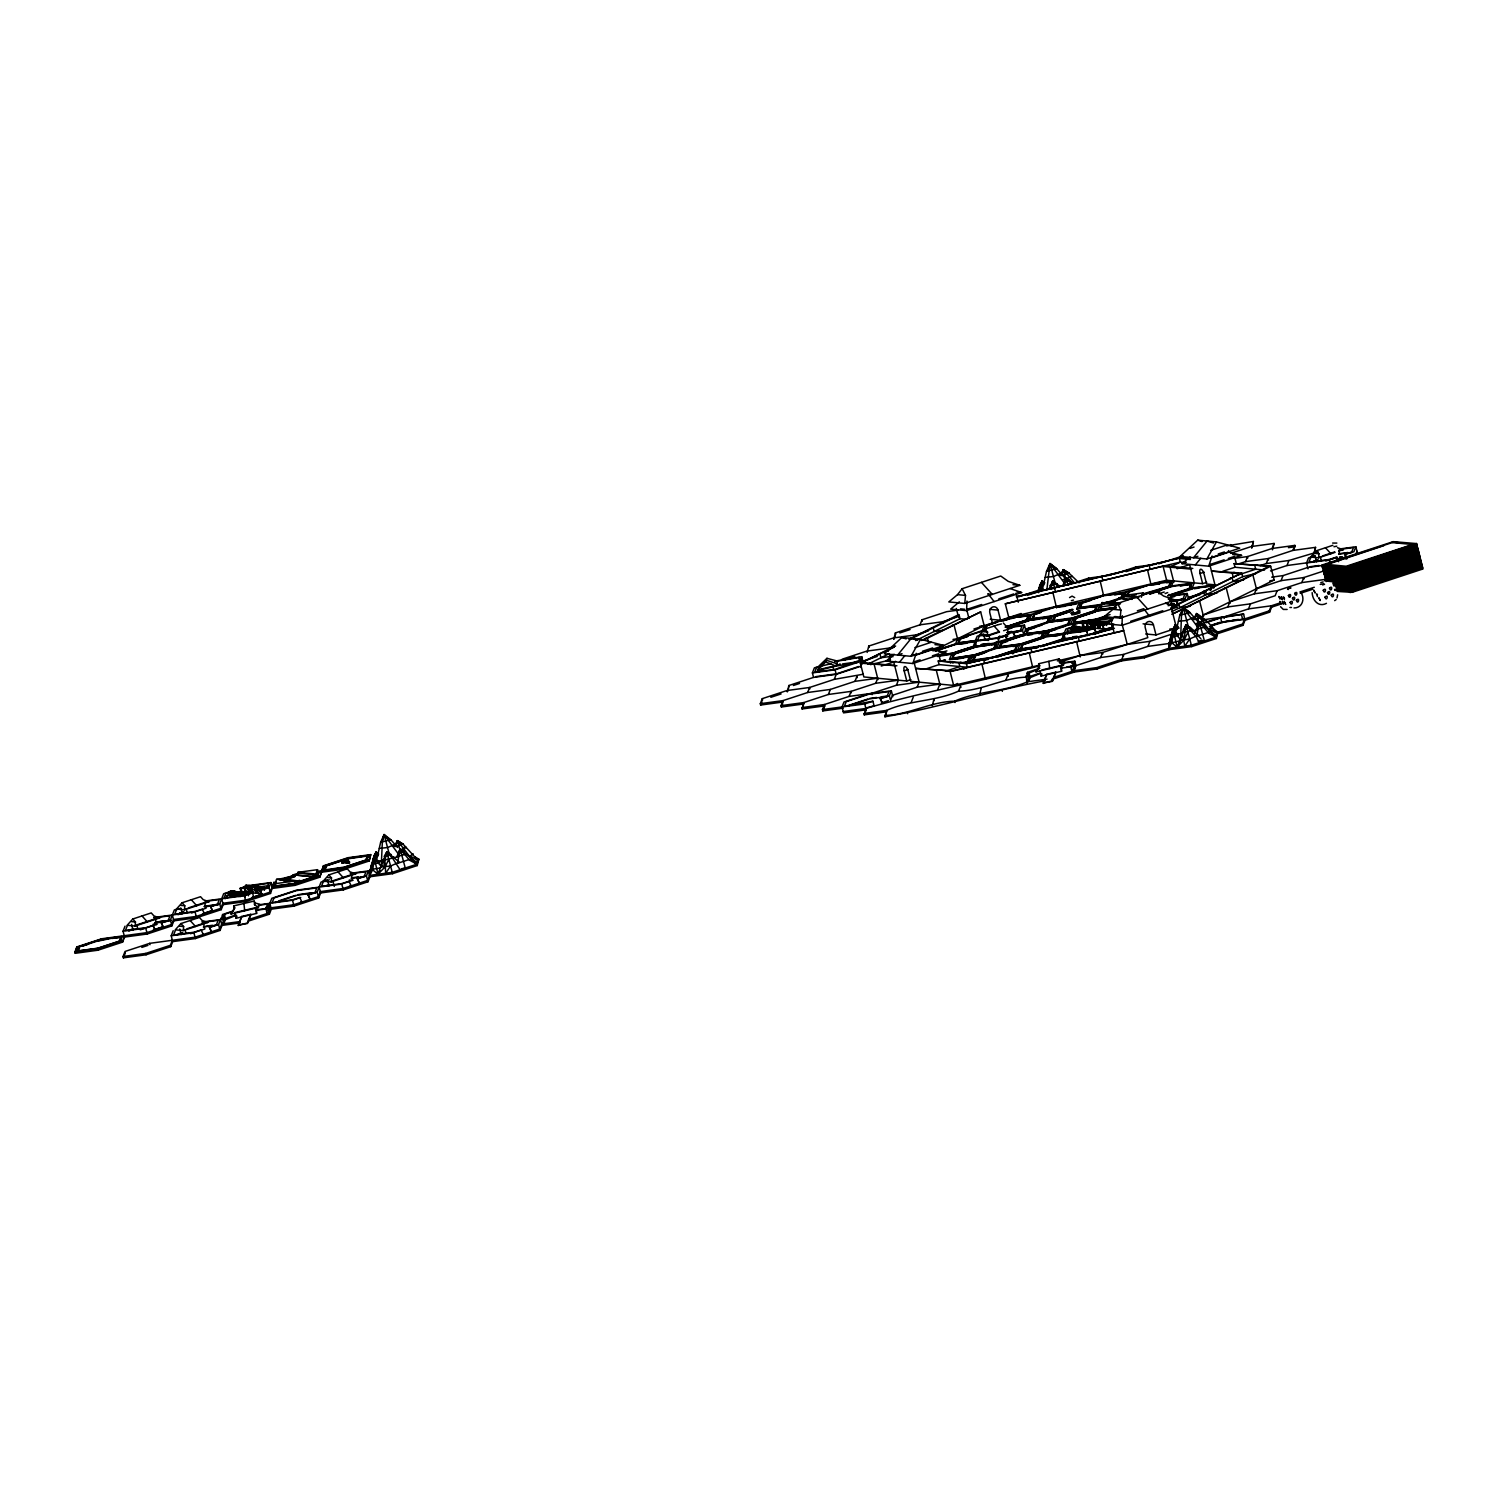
<?xml version="1.0" encoding="UTF-8"?>
<svg xmlns="http://www.w3.org/2000/svg" width="1498" height="1498" viewBox="0 0 1498 1498"><rect width="100%" height="100%" fill="white"/><g stroke="black" fill="none" stroke-linecap="round" stroke-linejoin="round"><path stroke-width="1.5" d="M1175.087 628.111L1175.256 624.947L1177.971 626.67M369.912 874.457L370.212 869.589L374.406 858.485L379.5 862.474L371.841 864.402L374.406 858.485L378.076 862.342M378.694 854.066L376.129 852.025L374.013 855.92L370.53 872.903L370.212 869.589L380.548 867.979M1169.058 647.379L1169.358 642.511L1173.552 631.407L1178.645 635.395L1170.987 637.324L1173.552 631.407L1177.203 635.264M1177.84 626.988L1175.256 624.947L1172.971 629.31L1169.657 645.825L1170.743 641.313L1169.358 642.511L1169.02 649.683L1191.715 646.593L1216.376 638.485L1217.986 632.1L1210.421 627.55M1180.555 640.844L1181.473 615.416L1183.233 607.495L1189.974 612.607L1199.542 623.486M1280.94 597.028L1282.176 599.518L1281.651 596.878M1337.639 594.781L1337.021 597.945M135.101 926.026L135.475 922L132.76 919.004L127.143 925.277L135.101 926.026L159.743 917.918L153.957 915.933L151.242 912.919L132.76 919.004M184.423 909.81L184.797 905.784L182.082 902.77L176.446 909.043L184.423 909.81L209.065 901.702L203.26 899.699L200.545 896.703L182.082 902.77M183.262 930.576L183.636 926.55L180.921 923.554L175.285 929.827L183.262 930.576L207.904 922.468L202.118 920.484L199.403 917.469L180.921 923.554M331.133 881.929L331.507 877.922L328.792 874.907L323.156 881.18L331.133 881.929L355.775 873.821L349.97 871.836L347.274 868.821L328.792 874.907M964.768 603.432L965.498 595.399L962.128 588.714L1000.739 576.018L1008.21 581.355L1019.801 585.325L964.768 603.432L948.814 601.934L957.522 594.65L962.128 588.714M959.375 601.84L950.65 609.124L966.603 610.641L966.94 601.035M987.201 636.107L987.557 632.081L984.86 629.085L979.224 635.358L987.201 636.107L999.522 632.062L994.092 626.052M1117.545 603.394L1112.939 609.33L1104.213 616.614L1120.167 618.131L1120.916 610.079L1117.545 603.394L1169.395 586.242L1171.174 581.692L1150.576 584.669M1104.344 623.711L1122.002 625.321L1122.339 615.715M1318.596 557.799L1318.97 553.773L1316.255 550.777L1310.619 557.05L1318.596 557.799L1335.018 552.388M415.058 856.893L418.86 859.178L416.893 864.215L392.233 872.323L369.538 875.412L372.684 869.832L374.406 858.485L380.923 866.05M1072.381 669.55L1074.646 669.026L1073.504 664.513L1070.658 666.479L1071.819 670.992L1096.686 667.621L1121.347 659.513L1144.023 656.442L1168.683 648.334L1171.829 642.754L1173.552 631.407L1181.173 640.414M369.538 875.412L370.212 869.589M383.02 865.301L380.679 867.005L386.802 851.969L390.585 866.013L385.679 873.222L384.892 860.152L386.802 851.969L399.367 862.174L390.585 866.013L380.679 867.005L377.964 874.27L372.684 869.832M1050.791 589.163L1052.701 580.981L1059.816 586.186L1058.449 587.179L1052.701 580.981L1048.975 588.976L1054.723 588.414L1052.701 580.981L1050.341 587.984M397.869 861.125L400.228 849.123L411.744 858.672L417.23 865.563L392.57 873.69L369.894 876.761L368.396 870.9L350.251 873.353M1179.132 627.999L1177.203 628.729L1175.256 624.947L1174.601 632.587L1172.073 632.662L1173.159 628.842M1038.545 592.702L1040.305 587.478L1043.526 589.557L1038.47 590.811L1040.305 587.478L1042.571 589.463M1200.89 638.747L1190.442 627.587L1185.948 624.891L1177.11 647.192L1171.829 642.754L1169.358 642.511M397.981 856.706L380.941 860.976L376.485 860.545L380.623 842.325L384.087 834.573L390.828 839.685L397.607 847.475M1047.795 570.401L1046.522 571.337L1056.727 568.697L1049.986 563.566L1046.84 589.969L1042.383 589.557L1046.522 571.337L1049.986 563.566L1056.727 568.697L1064.909 578.022M1180.087 633.897L1175.612 633.467L1179.75 615.247L1183.233 607.495L1189.974 612.607L1179.75 615.247L1181.042 614.311M371.598 868.391L372.29 865.264M387.87 838.3L384.087 834.573L382.327 842.494L381.26 865.601M373.208 859.009L374.013 855.92L375.961 855.189L376.129 852.025L378.058 855.807L373.826 856.388L376.129 852.025L375.455 859.665L373.208 859.009L370.924 866.481M1041.859 584.183L1039.912 584.913L1037.833 592.103L1042.028 581.037L1044.724 582.741M1039.425 590.905L1040.305 587.478L1043.001 590.006M1170.069 639.403L1172.354 631.931M1194.561 633.823L1199.374 622.044L1210.89 631.594L1216.376 638.485M394.236 846.426L397.476 840.659L403.074 844.123L397.476 840.659L395.678 846.557L403.074 844.123L418.26 860.695L415.433 862.548M1060.135 575.419L1063.374 569.652L1068.992 573.135L1063.374 569.652L1061.576 575.569L1068.992 573.135L1079.066 582.834M1195.891 623.692L1205.478 620.303L1203.287 620.097L1196.621 613.581L1193.382 619.348L1194.824 619.479L1196.621 613.581C1204.991 618.449 1211.826 625.752 1217.406 633.617L1214.578 635.47M1066.127 578.116L1064.404 585.699L1062.756 585.549L1066.127 578.116L1072.643 583.003L1067.98 585.025L1066.127 578.116L1063.711 582.31L1070.246 580.625L1066.127 578.116L1071.407 583.902M1195.984 629.478L1205.89 626.913L1199.374 622.044L1196.696 636.257L1210.89 631.594L1216.526 635.845M1182.222 632.905L1185.948 624.891L1193.063 630.115L1182.222 632.905L1184.824 646.144L1189.712 638.934L1198.512 635.096M1202.089 640.582L1199.224 642.661L1196.172 636.819L1185.948 624.891L1184.132 639.889L1177.11 647.192L1173.552 631.407M381.896 841.389L384.087 834.573L398.674 854.384M1048.338 568.697L1049.986 563.566L1064.572 583.377M1181.585 612.607L1183.233 607.495L1197.801 627.306M1282.194 601.484L1283.355 604.181L1282.644 601.372M74.9 951.942L76.866 946.905L101.527 938.797L146.898 932.636L171.558 924.528L173.525 919.491L196.201 916.42L220.861 908.312L222.828 903.275L245.522 900.204L270.183 892.096L274.115 882.022L270.52 893.445L245.859 901.553L223.183 904.623L221.217 909.661L196.556 917.768L173.862 920.839L171.895 925.876L147.235 934.003L124.559 937.074L122.593 942.111L97.932 950.219L75.237 953.29L74.9 951.942L97.969 948.627M75.237 953.29L76.866 946.905M77.971 950.088L79.169 947.054M78.345 951.305L79.918 946.493M124.559 937.074L123.061 931.213L125.027 926.176M120.776 939.976L121.956 936.943L101.452 939.733L83.214 945.725M127.218 925.876L125.439 930.427L145.943 927.655L152.965 925.333L155.118 929.94L152.965 925.333M122.593 942.111L124.203 935.726M123.061 956.492L125.027 951.455L149.669 943.347L195.058 937.186L219.7 929.078L221.667 924.041L224.606 921.832L223.464 917.319L221.18 917.862L218.558 924.584L220.056 930.427L195.395 938.553L172.701 941.624L170.735 946.661L146.092 954.769L123.398 957.84L123.061 956.492L145.737 953.421L170.398 945.313L172.364 940.276M123.398 957.84L125.364 952.803M171.895 925.876L170.398 920.015L174.33 909.96L178.449 908.593M172.701 941.624L171.221 935.763L173.188 930.726M175.36 930.427L173.581 934.977L194.085 932.205L201.125 929.884L203.279 934.49M221.217 909.661L219.719 903.8L223.651 893.726L231.872 891.029M225.224 898.725L227.546 895.317L240.654 896.553L240.092 894.306L238.219 894.119L238.781 896.384M235.954 915.39L222.977 920.69L222.49 914.51L232.77 911.121M224.045 923.274L223.464 917.319M225.262 920.146L224.681 914.211L232.77 911.552M220.056 930.427L222.022 925.408L220.524 919.547L202.38 922M231.048 914.023L234.718 907.882L233.688 905.897L254.154 901.066L255.203 903.032L259.678 904.212L258.368 907.563L231.048 914.023L234.718 907.882M256.495 907.488L256.607 913.424L236.122 918.255L236.984 916.083M238.294 925.184L241.702 916.458L250.803 914.304L247.507 923.48L238.294 925.184L247.395 923.03L250.803 914.304M238.407 925.633L241.702 916.458M258.368 907.563L254.548 904.717L255.203 903.032M270.52 893.445L269.022 887.584L270.988 882.547L248.312 885.618L240.092 888.333L241.234 892.827L243.594 893.145M295.087 883.296L275.463 885.955L274.883 883.708L276.587 879.345L294.526 881.049L295.087 883.296L316.434 876.274L315.853 874.027L317.557 869.664L297.933 872.323L298.383 874.139M269.677 911.177L268.517 906.683L266.251 907.208L266.831 913.162L269.022 912.862L270.988 907.825L293.664 904.755L318.325 896.647L320.291 891.61L342.986 888.52L367.647 880.412M276.287 881.723L274.508 886.273L295.012 883.483L317.295 876.161L319.074 871.611M274.621 886.722L276.4 882.172M248.818 920.97L269.359 914.211L268.517 906.683M268.048 910.035L270.333 909.511L269.172 904.998L271.812 898.276L296.454 890.168L341.769 884.045L343.323 889.887L367.984 881.779L369.95 876.742M266.831 913.162L266.251 907.208M269.359 914.211L271.325 909.174L269.827 903.313M316.546 876.723L317.557 869.664M317.407 876.611L319.186 872.061M270.988 882.547L272.486 888.408L295.181 885.337L319.823 877.21L323.418 865.788L348.079 857.68L370.755 854.609L369.145 860.994L344.484 869.102L321.789 872.192L321.452 870.825M319.823 877.21L323.418 865.788M323.942 870.507L325.721 865.956L348.004 858.616M324.766 869.739L326.47 865.376M324.897 870.188L326.583 865.825L345.795 859.515M271.325 909.174L294.02 906.103L318.681 897.995L317.183 892.134L321.059 882.079L325.16 880.73M318.681 897.995L320.647 892.958L319.149 887.097M365.849 860.507L367.553 856.144M366.729 860.395L368.508 855.845L347.929 858.822M369.145 860.994L370.755 854.609M367.984 881.779L366.43 875.937L368.396 870.9M367.572 880.431L370.849 872.042M417.23 865.563L418.86 859.178M760.31 703.686L782.986 700.615L783.342 701.963L760.647 705.052L760.31 703.686L762.276 698.648L786.918 690.541L809.613 687.47L834.274 679.362L863.11 674.25M760.647 705.052L761.958 701.682M781.02 705.652L782.986 700.615L807.647 692.507L830.341 689.436L854.984 681.328L877.678 678.238L875.712 683.275L851.051 691.383L828.357 694.473L803.714 702.581L781.02 705.652L781.376 707L804.052 703.929L803.714 702.581L802.085 708.966L824.78 705.895L824.424 704.528L801.748 707.618M877.248 656.442L862.848 661.18L860.882 666.236L836.24 674.343L813.545 677.414L788.884 685.504L787.274 691.907L788.585 688.537M781.376 707L782.686 703.648M813.545 677.414L812.403 672.902L814.369 667.865L822.589 665.168M807.647 692.507L809.613 687.47L809.95 688.818M802.085 708.966L803.396 705.614M817.552 670.486L819.518 665.449L826.952 658.296L837.756 661.161L835.79 666.179L817.552 670.486L825.473 662.079L826.952 658.296M843.224 708.161L822.814 710.913L822.458 709.565L824.424 704.528L849.085 696.42L871.78 693.349L896.422 685.241L919.117 682.152L913.949 661.873L920.109 659.85M828.357 694.473L830.341 689.436M834.274 679.362L836.24 674.325L835.079 669.831L812.403 672.902M822.814 710.913L824.78 705.895M861.238 667.565L860.395 660.038L835.266 669.344L814.762 672.134L816.541 667.584L820.604 666.236M862.193 662.865L861.706 656.686L834.91 661.105M849.085 696.42L851.051 691.383L851.388 692.75M854.984 681.328L856.95 676.291L857.305 677.639M928.423 630.827L916.102 634.89L893.407 637.961L868.765 646.069L867.136 652.454M863.897 713.479L886.591 710.408L886.928 711.756L864.252 714.846L865.863 708.46C923.143 691.795 981.845 681.403 1039.369 665.861M888.164 651.387L889.475 648.035L895.635 646.013M957.11 617.007L942.729 621.745L920.034 624.816L895.373 632.924L893.763 639.309L895.074 635.957M864.252 714.846L866.219 709.809L864.721 703.948L822.458 709.565M937.879 689.155L939.845 684.118L917.151 687.189L892.49 695.315L890.524 700.334L889.381 695.84L891.347 690.803L868.653 693.874L844.011 701.982L842.026 707.019L843.524 712.879L866.219 709.809M1045.155 680.785C991.283 690.709 939.003 707.58 884.962 716.793L886.591 710.408C909.661 699.941 935.52 701.588 958.589 691.121C982.164 690.765 1002.855 677.882 1026.355 677.152M896.422 685.241L898.388 680.204L893.8 662.172M920.034 624.816L922 619.779L946.661 611.671L958.008 610.135M884.962 716.793L886.273 713.441M911.252 702.3L913.218 697.263M917.151 687.189L919.117 682.152M1111.928 621.164L1113.239 617.794C1082.118 617.906 1054.143 631.744 1023.64 634.609C1000.57 645.076 974.711 643.447 951.642 653.914L949.676 658.951L976.715 654.495M935.033 650.6L955.574 643.84L957.54 638.803L982.201 630.695L984.167 625.658L979.636 626.276M952.747 657.098L953.945 654.064L976.228 646.743L994.447 644.271M958.664 641.987L959.844 638.953L967.951 636.294M952.99 657.847L954.694 653.503M960.592 638.391L958.889 642.754L978.531 640.095M967.446 661.76L969.037 656.967L949.414 659.626M974.936 641.856L973.363 646.668L952.016 653.69L938.029 655.75M968.326 661.648L970.105 657.098M974.224 646.556L976.003 641.987M958.589 691.121L960.555 686.084L960.911 687.432M964.225 662.94L970.386 660.899L972.371 655.862L997.013 647.754L1019.707 644.683L1044.368 636.575L1064.778 633.804M984.579 629.909L986.339 625.359L1008.622 618.037L1029.145 615.247L1027.366 619.798L1005.083 627.138L1026.486 619.929L1028.19 615.566L1008.547 618.225L987.219 625.246L985.515 629.609M972.876 660.581L974.655 656.03L986.808 652.023M985.272 628.842L986.47 625.808L996.601 622.475M973.719 659.813L975.423 655.45M973.831 660.262L975.535 655.899M981.864 663.801L985.553 679.324M983.68 659.176L984.429 663.202M993.96 648.166L995.664 643.822M994.073 648.615L995.777 644.271L991.414 644.852M994.953 648.503L996.732 643.953M981.284 688.031L979.655 694.417M997.013 647.754L998.979 642.717L997.837 638.223L955.574 643.84M999.503 647.436L1001.282 642.885L1023.565 635.545M1000.458 647.117L1002.162 642.754M1016.374 645.769L1014.689 650.132L993.343 657.154L972.764 660.131L974.543 655.581L996.825 648.241M1023.977 635.957L1022.497 630.096L1024.463 625.078L1006.3 627.531M1039.106 588.002L1041.372 588.677L1042.028 581.037L1044.593 583.059M1026.598 620.378L1028.302 616.015M1027.478 620.247L1029.257 615.697L1020.138 616.933M1005.926 679.923L1007.911 674.886L1008.248 676.253M995.14 657.154L1017.741 649.72L1019.707 644.683M1023.64 634.609L1025.606 629.572L1050.267 621.464L1073.261 618.356M1006.937 626.95L1029.538 619.517L1031.504 614.48C1054.573 604.012 1080.433 605.641 1103.502 595.174C1127.825 594.631 1149.228 581.449 1173.533 580.906L1171.567 585.943L1142.375 594.669M1020.232 649.383L1021.879 644.383L1044.162 637.062M1026.13 634.291L1027.797 629.291L1050.079 621.951L1070.583 619.18L1068.917 624.179M1032.028 619.18L1033.695 614.18L1055.978 606.84L1076.482 604.069M1021.056 648.634L1022.76 644.271M1028.658 629.16L1026.954 633.523L1046.596 630.864M1032.871 618.412L1034.556 614.068M1029.22 652.622L1032.553 666.779M1031.017 647.997L1031.766 652.023M1052.832 592.197L1056.502 607.72M1054.629 587.572L1055.378 591.598M1026.991 683.238L1026.167 675.692L1028.433 675.167L1029.032 681.103C1005.214 692.057 978.55 690.597 954.657 701.176C930.352 701.719 908.93 714.902 884.625 715.445M1039.799 668.295L1027.478 672.34L1026.823 674.025L1037.758 669.381M1041.297 636.987L1043.001 632.624M1047.214 621.876L1048.9 617.532L1029.276 620.191L1007.948 627.213M1047.327 622.325L1049.031 617.981M1042.29 637.324L1044.069 632.774L1039.518 633.392M1048.188 622.213L1049.967 617.663L1042.477 618.861M1029.032 681.103L1028.433 675.167M1044.368 636.575L1046.334 631.538L1046.671 632.886M1050.267 621.464L1052.233 616.427L1072.774 609.667M1027.965 678.538L1040.941 673.22M1046.84 636.238L1048.038 633.205M1052.757 621.146L1054.536 616.596L1070.733 611.259M1049.386 631.126L1047.682 635.47L1065.134 633.111M1053.581 620.378L1055.285 616.015M1053.693 620.827L1055.397 616.464L1070.34 611.559M1036.017 671.853L1039.706 665.711L1038.657 663.745L1059.142 658.895L1060.191 660.88L1064.647 662.041L1063.337 665.412L1036.017 671.853L1039.706 665.711M1061.483 665.318L1061.595 671.254L1041.11 676.104L1041.953 673.913M1043.263 683.032L1046.671 674.306L1055.79 672.153L1052.495 681.328L1043.263 683.032L1052.382 680.878L1055.79 672.153M1043.376 683.481L1046.671 674.306M1062.026 638.953L1063.73 634.59M1113.744 623.992L1112.415 627.344L1087.773 635.452L1065.078 638.523L1063.936 634.029L1065.902 628.991L1075.115 626.37L1068.074 628.692L1066.295 633.242L1094.832 628.242L1095.993 632.755L1093.84 628.149M1067.924 623.842L1069.628 619.479L1050.004 622.138M1062.138 639.403L1063.842 635.04M1068.037 624.291L1069.741 619.929M1063.018 639.271L1064.666 634.272L1044.087 637.249M1070.976 623.43L1072.943 618.393L1097.603 610.285L1116.047 607.795M1067.475 633.972L1068.654 630.939L1081.032 631.632L1080.47 629.385L1087.997 627.025M1073.467 623.093L1075.246 618.543L1095.506 611.877M1079.365 608.001L1081.144 603.432L1090.563 600.511M1080.208 607.233L1081.912 602.87L1103.24 595.848L1123.818 592.871L1122.039 597.421L1099.757 604.761M1074.422 622.775L1076.126 618.431M1080.32 607.682L1082.024 603.319M1063.337 665.412L1059.535 662.565L1060.191 660.88M1076.556 641.425L1080.245 656.948M1078.354 636.819L1079.122 640.844M1100.169 580.999L1103.502 595.174M1101.966 576.393L1102.715 580.419M1169.02 649.683L1144.378 657.791L1121.684 660.861L1097.023 668.969L1074.347 672.059L1073.504 664.513M1073.036 667.883L1075.302 667.34L1074.815 661.161L1061.202 662.996M1094.664 611.147L1096.367 606.784L1092.005 607.383M1095.544 611.034L1097.191 606.035L1076.688 608.806M1097.603 610.285L1099.569 605.248L1122.208 597.908M1100.356 606.933L1102.06 602.571L1119.98 604.274L1100.356 606.933L1100.918 609.18M1101.76 604.949L1099.981 609.499L1116.197 607.121M1100.094 609.948L1101.273 606.915M1109.1 623.131L1110.861 618.58L1090.357 621.37M1121.178 597.552L1122.882 593.189M1121.29 598.002L1122.994 593.639L1114.269 594.818M1122.751 596.373L1123.931 593.339L1114.83 594.575M1066.894 666.891L1075.957 665.655L1100.618 657.547L1102.584 652.51L1147.786 637.642L1145.202 627.512A4.719 4.269 -84.6 0 1 1148.161 621.651A4.719 4.269 -84.6 0 1 1153.423 624.797L1156.007 634.946L1174.507 628.86M1124.886 595.455L1126.196 592.103M1127.189 594.837L1128.369 591.804L1150.651 584.482M1127.545 596.035L1129.249 591.691M1147.505 569.82L1151.194 585.344M1149.322 565.214L1150.071 569.24M1141.326 597.253L1143.011 592.89L1123.388 595.567L1123.856 597.365M1168.627 586.804L1170.219 582.01M1169.507 586.692L1171.286 582.142L1166.717 582.759M1100.618 657.547L1123.313 654.476L1147.955 646.368L1149.94 641.331L1172.522 633.897M1173.29 629.104L1175.331 628.093M1171.324 595.624L1187.202 593.47L1185.236 598.507L1176.024 601.11L1178.177 605.716L1177.016 601.204M1189.243 588.321L1190.929 583.958M1189.356 588.77L1191.06 584.407L1180.143 585.887M1190.217 588.658L1191.416 585.624M1170.556 638.167L1170.65 643.297L1168.683 648.334L1191.378 645.245L1216.02 637.137L1217.986 632.1L1242.647 623.992L1244.763 618.562M1169.695 595.343L1192.296 587.909L1194.262 582.872L1189.655 564.84M1209.953 590.287L1211.657 585.924M1210.833 590.156L1212.612 585.606L1192.108 588.396L1169.826 595.717M1201.864 618.393L1203.175 615.041L1274.161 579.988L1270.66 566.244L1234.071 563.641L1234.989 567.255L1264.537 570.045M1213.661 588.19L1214.972 584.838L1209.804 564.54L1224.184 559.821M1222.686 616.895L1220.627 617.906L1221.769 622.419L1242.722 619.573L1269.274 610.847L1271.24 605.81L1279.461 603.114M1228.023 620.846L1209.373 626.501M1203.175 615.041L1227.836 606.933L1229.802 601.896L1254.444 593.788L1277.139 590.699L1301.799 582.591L1324.475 579.52L1324.831 580.868M1237.311 564.315L1245.531 561.619L1247.497 556.582L1272.158 548.474L1294.852 545.384L1293.879 550.103M1253.414 541.471L1251.785 547.856L1253.414 541.471L1226.6 545.909M1203.474 619.76L1243.621 614.068L1220.627 617.906L1206.152 622.681M1224.24 618.356L1223.903 617.007L1248.546 608.881L1250.512 603.844L1275.173 595.736L1277.139 590.699M1254.444 593.788L1256.429 588.751L1281.071 580.644L1303.766 577.554L1324.307 570.794M1260.099 565.607L1266.259 563.566L1268.226 558.548L1292.886 550.421L1315.562 547.35L1313.952 553.736L1315.562 547.35M1272.158 548.474L1274.124 543.437L1251.429 546.508L1230.888 553.268M1218.342 633.448L1243.003 625.34L1244.969 620.303L1243.621 614.068M1272.495 549.822L1274.124 543.437M1281.071 580.644L1283.037 575.606L1307.698 567.499L1325.842 565.027M1270.547 570.944L1286.969 565.532L1288.935 560.495L1318.146 551.77M1292.886 550.421L1294.852 545.384M1244.969 620.303L1269.611 612.195L1271.577 607.158L1271.24 605.81L1248.546 608.881M1308.035 568.847L1306.556 562.986L1308.522 557.949L1314.682 555.927M1301.799 582.591L1303.766 577.554L1304.103 578.921M1339.98 548.923L1355.859 546.77L1353.892 551.788L1344.68 554.41L1345.822 558.923M1355.69 554.635L1357.001 551.264M395.378 845.621L397.476 840.659L412.1 859.721M1061.277 574.614L1063.374 569.652L1074.684 583.115M1194.524 618.543L1196.621 613.581L1211.245 632.643M232.003 894.006L233.857 891.048L237.751 892.115L230.711 890.748L227.808 893.613L235.841 892.752M237.152 895.036L239.006 892.078L242.901 893.145L235.86 891.778L232.976 894.643L237.152 895.036L247.357 891.722M248.986 892.565L242.582 891.872L239.68 894.737L243.874 895.13L245.709 892.171L244.698 887.752L247.825 888.052L248.986 892.565L250.634 892.546L249.773 889.157L248.125 889.175M247.245 888.464L249.08 885.505L252.993 886.573L247.245 888.464L243.051 888.071L245.953 885.206L249.08 885.505M256.083 886.722L254.248 889.681L250.054 889.288L252.956 886.423L259.997 887.79M259.098 889.587L260.952 886.629L264.865 887.696L259.098 889.587L254.922 889.194L255.84 893.201L258.124 893.257L257.544 890.992L255.671 890.823L256.252 893.07M910.99 656.311L920.577 639.253L943.871 645.488L910.99 656.311L884.288 653.783L901.833 637.493L920.577 639.253M894.269 654.27L886.123 660.993L912.825 663.52L916.214 653.315M1074.253 629.272L1076.107 626.295L1080.002 627.381L1074.253 629.272L1070.059 628.86L1072.961 625.995L1076.107 626.295M1081.256 627.325L1078.111 627.044L1075.227 629.909L1079.403 630.302L1081.256 627.325L1085.151 628.411M1086.125 630.377L1087.96 627.419L1091.873 628.486L1086.125 630.377L1081.93 629.984L1084.833 627.119L1103.108 628.935M1089.495 623.73L1091.33 620.752L1095.244 621.839L1089.495 623.73L1085.301 623.337L1088.203 620.453L1091.33 620.752M1098.053 622.644L1095.207 621.67L1092.304 624.535L1096.499 624.947L1098.334 621.97L1111.441 620.827M1101.348 624.853L1103.202 621.876L1107.116 622.962L1101.348 624.853L1093.952 624.217L1094.944 628.168M1206.864 558.979L1216.432 541.92L1239.726 548.156L1206.864 558.979L1180.143 556.451L1197.707 540.16L1216.432 541.92M1190.124 556.938L1181.997 563.66L1208.699 566.188L1212.088 556.001M1216.02 637.137L1208.755 633.148L1199.374 622.044L1196.958 626.239L1203.493 624.554L1202.388 624.441M374.8 860.788L374.406 858.485L377.964 874.27L384.986 866.967L388.806 859.403M1179.825 639.927L1184.132 639.889L1187.951 632.325L1185.948 624.891M1175.256 624.947L1172.971 629.31L1177.203 628.729M379.986 870.675L377.964 874.27L380.005 870.881M1180.143 641.799L1177.11 647.192L1180.162 642.118M1069.553 597.571L1072.1 596.11L1074.703 597.608M254.922 889.194L257.825 886.329L260.952 886.629M899.474 662.247L904.904 655.581M1103.202 621.876L1100.075 621.576L1097.173 624.46M1195.348 564.915L1200.759 558.248M1280.041 599.163L1278.88 596.466L1280.041 597.945M1284.423 599.724L1283.374 596.897L1284.535 598.376M998.398 624.666L1001.413 623.954M1005.083 635.882L1005.944 634.965M1332.64 543.062L1336.853 543.081M1290.939 587.89L1288.111 588.564L1290.508 588.096M1323.539 571.45L1346.871 573.509L1418.269 549.897M1324.925 576.861L1348.256 578.921L1419.655 555.309M1336.235 599.518L1334.681 600.642M1417.127 545.403L1345.728 569.015L1322.322 567.124L1323.333 566.544M1417.258 546.396L1345.485 570.008L1322.715 568.06L1322.865 564.746L1393.234 541.639L1416.659 543.587L1345.26 567.199L1321.835 565.252L1322.865 564.746M1418.512 550.796L1347.114 574.408L1323.708 572.536L1324.7 571.955M1418.737 551.713L1346.871 575.419L1324.082 573.472L1324.475 571.056M818.545 667.977L826.222 660.187L836.764 663.67M373.096 861.35L377.627 860.545M1038.47 590.811L1040.698 589.8L1040.305 587.478L1041.297 590.568M1176.773 633.467L1171.717 634.74L1173.945 633.71M1106.048 623.823L1114.774 616.539L1122.751 617.288M394.835 844.385L387.551 847.55L379.35 848.374M384.986 866.967L383.076 859.983L384.443 858.991M387.514 855.04L386.802 851.969L391.296 854.665L384.143 856.5L386.802 851.969L392.551 858.185L393.918 857.193L392.102 857.006M1060.734 573.378L1053.45 576.543L1045.248 577.367M1050.959 584.857L1050.061 585.512L1057.214 583.658M1193.981 617.307L1186.697 620.472L1178.495 621.296M1184.188 628.767L1183.289 629.422L1190.442 627.587L1189.243 627.475M413.167 853.841L410.19 855.957L418.26 860.695M1072.25 576.393L1062.644 579.763M1212.313 626.763L1209.317 628.879L1217.406 633.617M946.942 650.881L943.965 651.705M999.878 636.407L1002.536 636.65M1172.541 604.2L1170.799 603.75M1323.539 570.42L1346.646 572.611L1418.026 548.923M1324.906 575.831L1348.031 578.022L1419.392 554.335M342.162 863.279L348.585 860.62L345.982 860.788L341.881 862.155L342.162 863.279L349.446 861.65L348.379 863.222L347.405 862.024L349.446 861.65M347.611 862.623L348.865 861.743L346.15 862.979L346.918 860.938L341.881 862.155M346.15 862.979L347.405 862.099M894.493 646.331L860.358 663.183L863.859 676.946L906.758 680.991L910.878 679.643M908.818 639.253L957.971 614.985L959.132 615.098L960.049 618.711L966.959 619.348M896.946 665.786L860.358 663.183L894.325 647.099M910.709 639.009L959.132 615.098M867.679 664.307L889.1 653.727M915.727 640.582L960.049 618.711M893.126 654.457L889.288 656.349L890.205 659.963L870.488 664.625M921.439 640.489L980.666 611.914L984.504 627.007M923.311 640.226L980.666 611.914M932.973 650.937L984.167 625.658M951.623 670.954L915.615 668.408L951.623 670.954L1123.743 630.658L950.144 671.684L953.646 685.429L1039.312 665.187M1114.437 628.28L966.416 663.651L938.216 660.974L939.134 664.588L967.334 667.247L966.416 663.651L1112.92 629.029M1190.086 558.623L1180.873 557.743L1017.198 596.803M963.645 669.082L967.334 667.247M1171.062 566.656L1180.312 562.087L1184.731 562.499M957.596 683.481L953.646 685.429L910.747 681.365L908.163 671.235A4.719 1.854 71.8 0 0 905.017 666.535A4.719 1.854 71.8 0 0 904.174 670.842L906.758 680.991M1172.897 606.39L1241.73 573.079L1242.647 576.674L1171.661 611.727M1170.743 608.132L1241.73 573.079L1211.47 571.075L1239.108 573.697M1268.038 566.862L1171.904 614.33L1270.66 566.244L1234.071 563.641M1071.351 600.642L1073.486 600.08M999.728 636.182L998.192 637.287L1003.66 636.556M1005.851 635.845L1007.442 634.909L1006.319 634.628M1006.207 637.287L1007.742 636.163L1005.776 636.163M950.518 662.603L950.874 661.685M1073.13 612.233L1071.931 612.944L1073.467 613.075M1077.736 611.989L1078.092 611.072M1171.942 604.462L1174.301 603.488L1171.174 603.469M1333.95 546.733L1336.815 546.171M1340.335 558.08L1341.478 557.237L1339.998 557.237M1341.459 559.466L1343.069 558.548L1341.028 558.342M1323.389 568.491L1346.178 570.813L1417.408 547.088M1323.614 569.39L1346.421 571.712L1417.782 548.025M1325 574.801L1347.788 577.123L1419.168 553.436M1325.693 577.498L1348.481 579.82L1419.711 556.095M1326.367 580.213L1349.174 582.535L1420.385 558.81M1326.61 581.112L1349.398 583.434L1420.628 559.709M1324.569 584.295L1322.603 584.932M1073.392 611.914L1070.845 613.394L1075.19 612.757M1073.766 613.356C1064.835 617.513 1087.567 611.577 1077.343 612.439M950.275 662.921L952.897 661.629L950.2 661.76M1171.174 604.743L1172.709 604.424M1172.054 606.222L1174.675 604.93L1172.634 604.743M1325.168 573.753L1324.176 574.333L1347.563 576.224L1418.793 552.5M1288.449 589.482L1287.531 589.238M1326.31 578.265L1325.318 578.846L1348.706 580.718L1419.935 557.013M1289.89 607.476L1291.482 607.476M1337.152 591.41L1352.17 592.328L1423.006 568.94L1416.49 543.474M1012.517 653.802L1013.734 653.371M981.677 604.499L966.659 609.424L968.963 618.449M998.829 598.844L1013.828 593.92M966.603 610.641L1021.636 592.534L1010.045 588.545M899.83 632.924L910.11 629.553M1018.752 596.728L1039.294 589.969M1027.31 595.38L1037.571 592.01M1031.504 614.48L1008.828 617.551L1005.308 603.806L1180.312 562.087L1179.394 558.473L1190.423 559.522M834.779 661.573L859.328 657.472L858.766 658.895L861.05 658.371M842.138 659.214L866.799 651.106L889.475 648.035L889.831 649.383M1076.369 582.16L1088.69 578.116L1111.366 575.045M844.535 659.888L854.815 656.517M1189.918 548.399L1194.037 547.051M1113.426 574.352L1136.027 566.918L1156.456 564.166M817.702 672.078L821.747 670.748M1126.103 571.656L1132.263 569.633M835.079 669.831L859.74 661.723M1158.722 563.847L1183.383 555.739M793.341 685.504L799.501 683.481M914.791 647.698L931.213 642.286M1210.646 550.365L1227.087 544.954M858.71 666.516L836.427 673.857L815.923 676.628M973.887 629.048L1021.149 613.487M902.021 653.615L897.639 655.057L911.215 638.373L917.637 640.32M1000.645 621.146L1015.588 617.551M1197.894 556.282L1193.494 557.724L1207.07 541.04L1213.511 542.988M770.833 697.3L781.113 693.93M1003.005 620.921L1009.165 618.899M876.218 663.82L874.177 664.494L878.015 679.586M1172.091 566.487L1170.032 567.162L1173.889 582.273M886.123 660.993L890.505 659.551M1181.997 563.66L1186.379 562.218M984.86 629.085L997.78 624.835M982.014 631.182L959.731 638.504L957.952 643.054L976.172 640.582M922.375 651.293L932.655 647.922L933.048 649.477L945.706 652.697L912.825 663.52M1033.807 614.629L1039.874 612.626M1218.249 553.96L1224.409 551.938M960.705 638.841L967.109 636.744M1041.073 612.401L1034.687 614.517L1032.983 618.861L1039.518 617.981M881.255 666.067L895.635 661.348M1177.11 568.734L1189.449 564.69M933.048 649.477L916.626 654.888L912.469 654.495M1212.481 557.556L1228.922 552.144L1241.561 555.365L1208.699 566.188M983.325 634.01L977.108 636.257L975.142 641.294L976.303 645.807M983.343 634.628L979.299 635.957L977.52 640.507L998.024 637.736L1005.064 635.414L1007.199 640.021L1006.207 639.927M935.126 650.993L955.387 644.327M1007.068 627.325L1029.351 619.985L1049.855 617.213L1048.076 621.764L1025.793 629.085M1103.314 595.661L1081.032 602.982L1079.253 607.533L1099.832 604.574M936.119 650.844L955.312 644.514L975.891 641.537L974.112 646.087L951.829 653.428L938.16 655.281M1010.195 626.95L1029.388 620.64M988.586 640.432L985.141 640.114L983.699 634.478L988.886 634.965L999.147 631.576M1003.623 630.695L1011.843 627.999L1006.038 626.014L1003.323 622.999M1071.688 609.443L1052.495 615.753L1031.916 618.73M1052.42 615.94L1072.68 609.293M932.43 655.787L938.609 653.765L940.332 660.524M1228.304 558.454L1234.464 556.432L1236.187 563.192M980.441 640.47L985.59 638.953M1072.643 610.135L1054.405 616.127L1052.626 620.678L1073.223 617.719L1094.551 610.697L1096.255 606.334L1076.613 608.993M1128.5 592.253L1134.566 590.249M1013.266 632.718L1015.419 637.324L1013.266 632.718L1020.307 630.396L1022.085 625.846L1008.416 627.699M1102.285 603.469L1107.209 601.859L1120.654 603.132M1127.882 599.837L1118.688 598.077L1123.612 596.466L1137.057 597.739M997.837 638.223L1006.057 635.508M1014.277 632.811L1022.497 630.096M1025.98 629.347L1030.25 627.943M1099.944 605.023L1104.213 603.619M244.773 886.666L248.799 886.179M976.116 646.293L953.833 653.615L952.054 658.165L972.633 655.188M1107.827 602.945L1119.98 598.957M180.565 908.331L176.521 909.661L174.742 914.211L195.246 911.421L202.286 909.117L204.421 913.724L203.428 913.63M232.864 891.123L225.823 893.445L224.063 897.995L244.567 895.205L251.589 892.902M240.092 888.333L246.365 886.685M1027.909 629.74L1042.084 625.059M243.051 888.071L246.889 886.816M954.806 653.952L976.153 646.93L987.051 645.451M1028.77 629.609L1035.174 627.512M1109.138 603.17L1115.542 601.072M227.808 893.613L233.576 891.722M247.9 886.966L250.784 886.011M904.174 670.842L908.294 669.494M1206.733 582.31L1202.632 583.658L1200.048 573.528L1204.149 572.161M232.658 892.508L235.542 891.553M188.149 907.975L204.571 902.582L206.012 908.219L191.65 912.937M938.216 660.974L967.895 662.921M249.08 888.164L254.454 887.191L249.08 888.164L250.222 892.677L255.84 893.201M245.279 890.018L246.252 892.134L244.436 889.756L245.672 889.868M940.22 661.461L944.489 660.056M1005.645 639.946L1020.587 635.021M1168.515 586.355L1142.824 593.976M941.418 661.236L945.463 659.906M1021.449 634.909L994.616 642.848M1073.13 617.906L1095.413 610.585M232.976 894.643L238.725 892.752M295.424 880.805L299.918 881.217L281.755 878.633L276.587 879.345M293.215 874.851L298.158 873.24L316.078 874.926L311.153 876.555L293.215 874.851L311.153 876.555M237.808 893.538L240.691 892.583M1023.452 635.096L1001.17 642.436L999.391 646.986L1019.895 644.196L1042.177 636.875L1043.956 632.325L1023.377 635.283L1002.05 642.305L1000.346 646.668L1019.969 644.009M1149.097 593.77L1171.38 586.43M179.591 913.106L183.711 911.758M254.903 888.164L257.787 887.228M280.276 879.981L296.716 874.589M1149.977 593.639L1171.305 586.617L1191.884 583.658L1190.105 588.208L1167.822 595.53M238.219 894.119L241.721 892.958M256.626 887.79L264.865 887.696M281.755 878.633L293.458 875.75M1150.09 594.088L1160.744 590.587M128.36 930.389L133.509 928.872M177.663 914.173L183.748 912.17M236.272 894.83L233.164 895.841L232.602 893.594M240.654 893.613L247.245 891.273M280.351 880.393L296.548 875.057M1001.376 643.391L1007.555 641.369M128.472 930.838L132.536 929.509M177.794 914.623L181.838 913.274M282.485 880.169L294.638 876.18M82.165 946.23L88.569 944.133M97.108 941.324L107.912 939.04M129.352 930.726L133.622 929.322M178.655 914.492L182.925 913.087M240.092 894.306L247.17 891.965M253.106 892.771L251.926 890.467L253.106 892.771L244.361 895.692L205.806 900.916M283.684 879.944L294.338 876.442M239.68 894.737L245.429 892.845L249.623 893.239L243.874 895.13M252.694 892.902L252.544 890.524M259.772 888.089L262.656 887.134M288.833 878.633L294.994 876.611M926.813 668.632L939.134 664.588M1222.668 571.3L1234.989 567.255M244.53 893.613L249.623 893.239M255.259 890.954L258.779 889.793M1158.684 593.826L1164.227 592.01M259.847 889.737L263.966 888.632L264.397 890.336M972.558 655.394L994.841 648.054L996.619 643.503L976.022 646.481M1068.804 623.73L1046.522 631.051L1026.018 633.841M161.185 922.637L163.338 927.243L161.185 922.637L168.225 920.315L170.004 915.765L154.051 917.937M210.506 906.402L212.641 911.009L210.506 906.402L217.528 904.099L219.307 899.549L205.638 901.403M259.809 890.187L261.963 894.793L259.809 890.187L266.85 887.883L268.629 883.333L248.106 886.104M140.288 929.846L156.71 924.435L155.268 918.798L136.786 924.884L137.741 928.629M162.177 922.731L170.398 920.015M211.499 906.496L219.719 903.8M260.802 890.28L269.022 887.584M345.869 861.856L348.06 861.556L348.379 863.222M1046.634 631.501L1052.701 629.497M1048.619 631.688L1064.835 626.351M977.67 655.206L984.074 653.091M1049.499 631.576L1055.903 629.46M347.705 863.166L349.746 862.773M256.57 888.876L258.124 893.257M938.385 669.7L936.325 670.374L940.182 685.466M960.986 662.266L958.926 662.94L959.862 666.535L945.463 671.273M1234.258 572.367L1232.199 573.041L1233.191 576.973M1256.859 564.933L1254.8 565.607L1255.717 569.221L1239.277 574.614M294.75 881.947L299.675 880.318M257.712 893.388L261.682 893.407M963.064 662.715L968.214 661.198L969.992 656.648L949.489 659.438M1082.923 628.261L1082.342 623.58L1088.503 621.558M1110.074 614.536L1093.858 619.872L1073.354 622.644L1075.133 618.094L1097.416 610.772L1115.635 608.3M294.975 882.846L316.321 875.824M1020.082 644.458L1041.41 637.436L1043.114 633.074L1038.751 633.673M1082.342 623.58L1088.615 621.932M1094.046 620.116L1098.315 618.711M1168.009 595.792L1178.683 592.272M153.564 929.865L162.102 927.056M202.867 913.63L211.405 910.821M252.188 897.414L260.727 894.606M1085.301 623.337L1089.14 622.063M1093.671 620.341L1105.992 616.296M153.171 930.164L163.301 926.831M202.473 913.93L212.604 910.597M251.776 897.714L261.907 894.381M344.334 867.267L366.617 859.946L368.396 855.395L347.892 858.167L325.609 865.507L323.83 870.057L344.409 867.08L365.737 860.058L367.441 855.695L347.817 858.373M965.854 662.977L988.437 658.914M1095.862 620.06L1107.397 616.427M122.237 940.744L97.595 948.871L97.932 950.219M319.486 875.862L294.825 883.97L295.181 885.337M368.789 859.646L344.147 867.754L344.484 869.102M1022.01 644.833L1044.293 637.511M1070.059 628.86L1073.897 627.606M1090.151 622.213L1093.034 621.277M1095.974 620.509L1102.041 618.505M1171.96 595.511L1178.046 593.508M1044.218 637.699L1022.872 644.72L1021.168 649.083L1027.722 648.185M1074.909 627.756L1077.792 626.801M1172.934 595.343L1192.146 589.032M1087.267 627.269L1086.687 625.022L1088.503 627.381L1086.949 623.018L1093.596 622.157L1095.132 623.393L1094.832 622.269L1091.33 623.43L1092.885 627.793L1092.023 624.423L1090.787 624.291L1091.649 627.681M1076.931 628.505L1085.844 628.392M1168.421 598.432L1174.582 596.391L1168.796 594.406M1074.366 629.853L1071.669 630.752L1071.239 629.048M1090.375 624.441L1093.877 623.28M1075.227 629.909L1080.976 628.018M1080.114 628.598L1084.383 627.194M1092.304 624.535L1096.143 623.28M1316.255 550.777L1332.883 545.309M995.29 656.686L1015.55 650.02L1017.329 645.469L996.75 648.428M1080.058 628.786L1082.942 627.849M849.254 705.146L867.754 699.06M1097.154 623.43L1102.921 622.569M847.344 706.195L869.608 698.873L887.846 696.401M997.294 656.873L1017.554 650.207L1038.058 647.417M1078.935 629.946L1075.414 631.107L1074.852 628.842L1071.856 629.123M1137.3 610.809L1143.704 608.694L1149.528 616.277M998.267 656.704L1017.479 650.394L1037.103 647.735M1083.634 628.58L1089.308 626.763M1079.403 630.302L1083.241 629.048M1096.499 624.947L1101.011 623.187M1091.33 623.43L1093.203 623.599L1095.356 628.036L1086.612 630.939L1063.936 634.029M1102.022 623.337L1104.887 622.4M1086.78 628.879L1089.664 627.924M1120.167 618.131L1175.2 600.024L1163.609 596.035L1156.138 590.699M1098.502 628.336L1097.922 626.07L1099.794 626.258L1100.375 628.505L1098.82 624.142L1105.468 623.28L1102.097 625.003M1097.51 626.201L1101.03 625.059M323.156 881.18L327.257 879.832M1090.226 628.804L1086.705 629.965L1087.286 632.231M329.317 879.794L323.231 881.779L321.452 886.329L341.956 883.558L348.997 881.236L351.15 885.842L350.139 885.749M880.169 698.442L882.303 703.049L880.169 698.442L887.191 696.121L888.969 691.57L868.466 694.36L846.183 701.682L844.404 706.232L872.941 701.233L874.083 705.745L866.069 707.974M1107.34 623.711L1102.06 625.452L1107.172 624.179M1176.024 601.11L1183.064 598.807L1184.843 594.257L1171.174 596.11M1310.619 557.05L1314.72 555.702M864.721 703.948L872.941 701.233M881.161 698.536L889.381 695.84M1040.623 646.162L1062.906 638.822M1188.551 597.496L1205.684 591.691M1040.417 646.649L1065.078 638.523M1188.363 597.983L1202.744 593.245M1314.757 556.32L1310.694 557.649L1308.915 562.199L1329.419 559.428L1336.459 557.106L1338.613 561.713M1040.736 646.612L1044.78 645.282M1188.663 597.945L1196.771 595.268M1042.608 646.35L1064.891 639.009M1190.535 597.683L1199.954 594.762M187.007 928.76L203.428 923.348L204.852 928.985L190.489 933.722M1322.341 555.983L1334.643 551.919M1339.137 551.039L1343.238 549.691L1337.452 547.706M220.524 919.547L222.902 918.761M178.449 933.891L182.55 932.524M225.692 918.33L235.972 914.96M279.115 900.766L295.555 895.355M881.311 702.955L888.351 700.633M1094.027 632.98L1110.243 627.643M1172.054 607.308L1179.057 604.836M176.521 934.939L182.587 932.936M275.145 902.489L297.428 895.167L315.647 892.696M324.392 886.292L328.437 884.962M1096.686 632.418L1103.09 630.321M1130.653 621.296L1162.804 610.716M1171.998 607.739L1176.117 606.39M1313.783 561.113L1317.884 559.746M1091.986 634.497L1112.228 627.831M1311.855 562.162L1317.922 560.158M141.804 947.41L147.965 945.369M1092.96 634.347L1112.153 628.018M1094.12 634.272L1112.359 628.28M1122.002 625.321L1177.035 607.233L1165.444 603.245M209.345 927.187L211.48 931.793L209.345 927.187L216.367 924.865L218.146 920.315L204.477 922.169M307.97 894.737L310.105 899.343L307.97 894.737L314.992 892.434L316.771 887.883L296.267 890.655L273.984 897.995L272.205 902.545L292.709 899.755L299.75 897.452L301.884 902.039L300.892 901.946M357.217 878.54L359.351 883.146L357.217 878.54L364.239 876.236L366.018 871.686L352.348 873.54M210.338 927.281L218.558 924.584M258.499 904.848L292.522 900.242L300.742 897.545M308.963 894.83L317.183 892.134M340.402 884.4L352.723 880.337L351.3 874.701L332.818 880.787L334.26 886.423M358.209 878.633L366.43 875.937M1344.68 554.41L1351.702 552.088L1353.48 547.538L1339.811 549.391M1325.824 560.945L1336.085 557.556M1306.556 562.986L1329.232 559.915L1337.452 557.2M1383.871 545.646L1322.079 566.15L1345.504 568.098L1416.902 544.486L1410.198 543.774M248.481 919.622L269.022 912.862M1061.408 661.685L1079.908 655.6L1102.584 652.51L1102.94 653.877M1025.512 677.377L1027.871 676.59M1030.68 676.178L1038.9 673.463M1204.561 622.531L1220.776 617.532M1299.908 591.991L1314.308 587.253M1300.264 593.339L1312.585 589.294M1191.603 631.444L1197.127 629.628M1211.901 624.984L1220.177 622.269M1053.45 677.452L1073.991 670.692L1075.957 665.655L1074.815 661.161M1211.657 625.415L1219.878 622.719M1051.746 679.493L1074.347 672.059M1271.577 607.158L1279.798 604.462M1179.694 640.901L1171.829 642.754M1293.991 607.963C1302.062 608.001 1304.927 599.574 1301.444 593.227M1198.288 641.369L1202.014 640.152M1354.66 589.875L1361.27 587.684M1076.088 612.513L1080.095 611.015L1078.054 610.809M1077.474 612.308L1073.897 613.225M1003.454 636.425L1004.821 636.201M1170.312 605.005L1171.679 604.78M1338.706 558.604L1342.695 557.106L1339.568 557.087M1340.073 558.398L1336.516 559.316M1340.448 559.84L1336.871 560.758M1323.652 583.733L1320.225 584.389M1169.301 605.454L1170.518 605.136M1320.805 582.572L1323.183 581.954M1016.299 596.635L1180.873 557.743M1005.308 603.806L1164.601 565.776L1192.801 568.454M1008.828 617.551L1166.624 580.25L1202.632 583.658M821.634 665.973L830.753 663.82L835.79 666.179L858.204 662.285M820.998 669.1L832.832 666.31L833.787 670.074M891.928 655.731L889.288 656.349L893.033 656.704M1242.647 576.674L1255.811 573.565M1269.667 581.055L1274.161 579.988M1057.363 660.918L1127.245 644.402L1149.94 641.331M1041.953 669.924L1060.153 665.618L1061.595 671.254M1074.16 662.828L1071.875 663.371L1072.437 661.929L1063.337 663.165M1027.31 680.204L1029.594 679.661M221.835 916.177L224.12 915.653M269.172 904.998L266.906 905.541L267.468 904.099L258.349 905.335M222.322 922.375L224.606 921.832M1393.945 542.426L1392.316 541.901M1168.122 605.716L1169.395 605.229M1326.46 603.338C1318.54 607.608 1312.454 600.305 1312.154 592.646M1194.824 619.479L1202.22 617.045L1200.778 616.914M1198.756 642.043L1204.411 640.957L1199.374 622.044M397.55 863.335L411.744 858.672L417.399 862.923L410.602 859.309M401.501 868.765L405.265 868.035L400.228 849.123L396.858 856.556L406.744 853.991L405.078 853.841M1184.132 639.889L1189.712 638.934L1191.715 646.593M1288.392 547.669L1295.19 546.751M1233.884 558.417L1247.497 556.582L1247.853 557.93M1245.531 561.619L1268.226 558.548L1268.563 559.896M1266.259 563.566L1288.935 560.495M1338.856 553.736L1347.938 552.5M1338.688 554.204L1352.357 552.35M1286.969 565.532L1307.398 562.761M1150.782 584.932L1159.883 583.696M1152.88 584.819L1159.433 583.939M1310.076 566.712L1319.176 565.476M1171.567 585.943L1194.262 582.872M1230.233 578.078L1232.124 577.816L1233.041 581.43L1243.546 580.007M1251.017 575.251L1252.908 575.007L1256.766 590.1M1180.611 585.643L1189.73 584.407M1131.908 595.455L1136.27 594.856M1142.543 594.2L1147.112 593.582M1192.296 587.909L1214.972 584.838L1206.62 584.033L1204.036 573.903A4.719 1.854 71.8 0 0 1200.89 569.203A4.719 1.854 71.8 0 0 1200.048 573.528M1271.69 577.142L1283.037 575.606M1055.903 607.046L1071.164 604.967M1192.034 588.583L1212.725 586.055M1056.015 607.495L1064.741 606.316M1194.318 588.733L1198.681 588.152M931.344 628.13L933.235 627.868L934.153 631.482L942.56 630.34M952.148 625.321L954.039 625.059L957.896 640.152M1099.869 605.211L1076.875 608.319L1078.86 603.282L1079.197 604.63M1224.409 588.396L1226.3 588.152L1230.139 603.245M1216.919 593.152L1206.414 594.575L1205.497 590.961L1203.606 591.223L1204.598 595.155M1046.072 617.082L1052.607 616.202M1101.049 609.63L1116.31 607.57M1029.538 619.517L1052.233 616.427M1170.2 600.436L1174.75 599.818M1170.032 600.923L1183.701 599.069M1114.793 608.6L1097.341 610.959L1076.013 617.981L1074.309 622.325L1093.933 619.666M1169.769 601.147L1185.03 599.069M1031.747 620.135L1038.582 619.217M1174.245 600.998L1183.813 599.518M925.521 638.466L927.412 638.204L928.423 642.136M1176.979 604.368L1178.87 604.106L1179.787 607.72L1190.292 606.297M1197.782 601.541L1199.673 601.297L1203.512 616.39M1057.026 621.483L1063.861 620.546M953.009 639.421L957.54 638.803M1007.461 632.044L1011.993 631.426M1007.293 632.512L1020.962 630.658M1089.027 621.445L1070.789 623.917L1048.506 631.238L1046.727 635.789L1064.966 633.317M1007.012 632.736L1020.101 630.958M1070.714 624.104L1088.166 621.745M1007.405 632.98L1021.074 631.126M1070.901 624.366L1075.47 623.748M1080.021 623.131L1089.14 621.895M1009.315 632.886L1018.041 631.707M1070.827 624.554L1077.38 623.674M1081.743 623.074L1088.278 622.194M878.109 654.42L880 654.177L880.918 657.772L891.422 656.349M1227.836 606.933L1250.512 603.844M960.049 644.159L966.884 643.222M1027.853 635.152L1032.216 634.553M981.808 644.402L988.343 643.522M994.878 642.642L999.241 642.043M980.947 644.702L990.066 643.466M842.438 663.951L856.051 662.097M1053.394 636.276L1057.963 635.658M938.815 655L951.904 653.24M1072.755 636.837L1077.118 636.257M937.411 656.48L949.264 654.682M1064.816 639.215L1083.11 636.538M1012.891 646.537L1017.442 645.919M1065.003 639.459L1074.122 638.223M1071.482 638.766L1075.845 638.185M1020.119 648.934L1040.698 645.956M1232.199 620.266L1238.49 619.423M1017.741 649.72L1038.151 646.949M1169.751 629.104L1174.282 628.486M1221.937 622.026L1244.613 618.955M956.061 659.195L963.27 658.034M1021.954 650.263L1029.051 649.102M982.557 659.083L986.92 658.483M970.386 660.899L993.38 657.791M970.124 661.592L987.575 659.214M970.236 662.041L976.79 661.142M983.999 659.981L988.549 659.363M875.712 683.275L898.388 680.204M1147.955 646.368L1170.65 643.297M1070.658 666.479L1072.849 666.198M1062.194 667.996L1071.313 666.76M869.814 698.386L876.611 697.469M881.142 696.851L885.692 696.233M1026.654 681.89L1047.083 679.118M843.187 711.531L865.863 708.46M335.795 868.709L344.521 867.529M316.921 871.443L344.446 867.716M274.883 883.708L294.526 881.049M255.521 887.434L269.191 885.58M272.149 887.059L295.218 883.745M351.393 877.865L358.209 876.948M351.225 878.352L364.894 876.499M204.514 906.215L218.184 904.361M204.234 906.44L218.296 904.811M204.365 906.889L210.9 906.009M297.615 894.681L311.228 892.827M320.647 892.958L343.323 889.887M154.219 917.45L195.058 911.908L196.556 917.768M159.912 921.345L164.443 920.727M155.193 922.431L171.147 920.278M154.931 922.656L168.019 920.877M155.043 923.105L168.993 921.045M257.375 909.679L267.861 908.35M257.225 910.147L266.326 908.911M123.061 931.213L145.755 928.142L147.235 934.003M101.265 939.471L120.889 936.812L119.185 941.175L97.857 948.178L78.214 950.856M112.275 938.441L121.001 937.261M205.788 926.195L212.604 925.277M221.667 924.041L239.83 921.588M203.353 927L217.023 925.146M222.022 925.408L240.167 922.937M171.221 935.763L193.897 932.692L195.395 938.553M1167.691 592.571L1165.126 593.564M1287.138 609.443L1283.299 609.424L1280.565 606.709M999.615 638.841L998.492 638.56M952.129 662.79L953.177 662.884M1394.975 542.332L1401.51 542.95M1339.249 549.317L1343.238 549.691M1314.982 553.399L1318.97 553.773M1232.667 554.522L1241.561 555.365M1190.76 569.128L1163.122 566.506L1166.624 580.25M1332.902 583.096L1349.642 584.332L1420.853 560.608M1333.145 583.995L1349.867 585.231L1421.078 561.507M1333.37 584.894L1350.091 586.13L1421.321 562.405M1333.595 585.812L1350.316 587.029L1421.546 563.323M1335.991 586.916L1351.027 587.815L1421.771 564.222M1336.235 587.815L1351.252 588.714L1421.995 565.12M1336.459 588.714L1351.496 589.613L1422.239 566.019M1334.512 589.407L1351.233 590.643L1422.463 566.918M1334.737 590.306L1351.477 591.541L1422.688 567.817M1072.643 583.003L1069.16 580.531M1170.593 596.017L1174.582 596.391M1058 586.018L1059.816 586.186M1012.966 584.688L1019.801 585.325M1168.365 599.369L1175.2 600.024M1123.388 595.567L1139.079 597.047M1118.688 598.077L1132.132 599.35M1167.803 603.825L1168.796 603.919M1017.067 592.103L1021.636 592.534M1172.485 606.802L1177.035 607.233M1104.532 603.694L1113.482 604.537M987.725 593.957L992.275 594.388L981.433 582.366M957.522 594.65L965.498 595.399M1112.939 609.33L1120.916 610.079M989.729 609.33L998.024 610.117L1000.608 620.247L990.234 619.273M1143.068 623.823L1153.423 624.797M1208.043 631.313L1210.89 631.594M960.443 608.843L964.6 609.237M1091.05 621.445L1098.334 621.97M1094.832 622.269L1096.705 622.438M1102.921 624.722L1106.217 623.898L1106.648 625.584M1094.795 625.771L1094.776 627.98M1103.708 628.991L1105.58 629.179M1091.873 628.486L1084.833 627.119M1145.652 633.972L1156.007 634.946M1080.47 629.385L1082.342 629.553M1007.854 627.625L1011.843 627.999M983.587 631.707L987.557 632.081M934.958 644.646L943.871 645.488M939.021 652.061L945.706 652.697M862.979 662.565L894.643 665.561M389.124 839.535L390.828 839.685L380.623 842.325M404.142 847.175L406.351 847.4L399.966 850.152L397.476 840.659M383.076 859.983L384.892 860.152M351.787 873.446L355.775 873.821M297.933 872.323L315.853 874.027M327.519 877.528L331.507 877.922M349.277 880.019L352.723 880.337M281.98 879.532L288.702 880.169M283.553 880.88L290.275 881.517M263.966 888.632L259.697 889.175L260.858 893.688M260.671 889.475L261.457 893.744M230.711 890.748L233.857 891.048M235.86 891.778L239.006 892.078M244.848 893.257L247.975 893.557L248.556 895.804M238.126 893.183L241.272 893.463M240.373 895.429L241.609 895.542L241.328 894.418M252.731 897.396L253.742 897.489L252.582 892.995M205.076 901.328L209.065 901.702M180.809 905.41L184.797 905.784M153.77 917.356L159.743 917.918M201.93 921.907L207.904 922.468M131.487 921.626L135.475 922M179.648 926.176L183.636 926.55M153.245 924.116L156.71 924.435M1213.549 631.089L1217.986 632.1M1420.16 557.911L1348.481 581.73L1325.693 579.782L1326.086 577.367M1321.873 565.308L1326.161 581.58M1100.075 621.576L1101.76 622.101M1088.203 620.453L1089.889 620.977M1078.111 627.044L1079.796 627.55M1072.961 625.995L1075.826 626.969M257.825 886.329L259.51 886.835M252.956 886.423L255.802 887.396M245.953 885.206L247.638 885.711M245.709 892.171L247.413 892.677M242.582 891.872L245.429 892.845M1197.707 540.16L1202.033 541.583M901.833 637.493L906.178 638.897M825.473 662.079L830.753 663.82M1317.472 596.635L1316.461 593.901L1317.472 594.519M416.893 864.215L409.609 860.226L400.228 849.123L397.813 853.317L404.348 851.632L400.228 849.123L400.884 851.988M1052.701 580.981L1056.015 583.546M1325.487 547.744L1330.917 553.754M1136.832 597.047L1147.693 609.068M994.11 601.578L988.287 594.013M338.024 871.873L343.454 877.884M191.313 899.736L196.744 905.747M190.152 920.521L195.583 926.532M142.01 915.952L147.422 921.982M392.551 858.185L400.097 869.739M1183.233 607.495L1188.232 626.258M1049.986 563.566L1055.491 584.276M384.087 834.573L389.592 855.264M1187.951 632.325L1189.712 638.934M1093.765 625.864L1094.383 628.111M251.926 890.467L252.544 892.714M1196.621 613.581L1199.112 623.074M1063.374 569.652L1065.864 579.146M390.585 866.013L392.57 873.69M1415.647 544.092L1422.07 569.334M1355.859 546.77L1357.357 552.631M1345.672 554.503L1346.814 559.016M1346.196 566.937L1352.638 592.178M1343.762 567.405L1350.185 592.646M1338.763 550.571L1339.718 554.335M1329.232 559.915L1330.393 564.409M1320.281 556.657L1321.236 560.402M1315.113 556.17L1316.536 561.806M1269.274 610.847L1269.611 612.195M1230.719 544.56L1231.056 545.909M1228.51 550.59L1228.922 552.144M1241.561 615.079L1242.722 619.573M1242.647 623.992L1243.003 625.34M1187.202 593.47L1188.7 599.331M1170.575 599.163L1171.548 602.908M1171.38 607.907L1176.061 626.22M1143.011 592.89L1143.592 595.155M1136.027 566.918L1136.383 568.285M1144.023 656.442L1144.378 657.791M1122.077 624.123L1127.245 644.402M1123.65 655.824L1123.313 654.476L1121.684 660.861M1111.703 623.149L1114.006 632.156M1111.273 622.831L1112.771 628.692M1102.06 602.571L1102.509 604.387M1099.569 605.248L1099.925 606.596M1103.052 625.546L1104.213 630.04L1101.948 624.423M1088.69 578.116L1089.027 579.464M1097.079 624.516L1098.09 628.467M1090.076 623.318L1091.237 627.812M1096.686 667.621L1097.023 668.969M1086.612 630.939L1087.773 635.452M1083.335 623.674L1084.477 628.186M1080.002 629.89L1080.433 631.576M1076.856 629.591L1077.287 631.276M1072.943 618.393L1073.298 619.741M1073.111 629.235L1073.542 630.92M1039.668 670.467L1041.11 676.104M1024.463 625.078L1025.943 630.939M1015.981 593.208L1018.284 602.233M1029.089 673.482L1030.25 677.995M1027.478 672.34L1028.62 676.853M1007.349 628.879L1008.791 634.515M992.388 622.962L989.804 612.813A4.719 4.269 -84.6 0 1 992.762 606.952A4.719 4.269 -84.6 0 1 998.024 610.117M988.886 634.965L989.841 638.71M1001.993 689.998L1002.349 691.346M972.371 655.862L972.708 657.229M956.304 608.45L958.608 617.476M951.642 653.914L951.979 655.263M942.729 621.745L943.066 623.093M954.657 701.176L954.994 702.543M922 619.779L922.356 621.127M934.284 700.577L933.928 699.229L932.318 705.614M916.102 634.89L916.439 636.238M895.373 632.924L895.729 634.272M907.32 712.374L907.657 713.722M891.347 690.803L892.845 696.664M868.765 646.069L869.102 647.436M871.78 693.349L872.117 694.697M861.706 656.686L863.204 662.528M860.395 660.038L861.537 664.55M788.884 685.504L789.24 686.87M762.276 698.648L762.613 700.015M348.079 857.68L348.416 859.028M348.772 861.593L349.053 862.717M346.862 861.949L347.143 863.073M342.536 862.211L342.836 863.354M327.631 880.3L329.073 885.936M292.522 900.242L294.02 906.103M251.346 886.891L251.645 888.014M251.701 888.969L252.132 890.655M250.952 888.351L251.514 890.598M256.607 913.424L255.166 907.788L234.699 912.619L236.122 918.255M248.537 889.044L249.398 892.434M244.455 894.718L245.035 896.965M244.361 895.692L245.859 901.553M241.084 888.426L242.227 892.92M238.182 896.31L237.751 894.624L234.606 894.325L235.036 896.029M230.861 893.969L231.291 895.673M228.988 893.8L229.419 895.486M226.404 895.692L226.984 897.939M221.685 898.763L223.183 904.623M186.108 908.649L187.063 912.413M180.921 908.163L182.363 913.799M184.947 929.434L185.902 933.179M179.779 928.947L181.202 934.583M172.364 914.997L173.862 920.839M170.398 945.313L170.735 946.661M149.669 943.347L150.025 944.695M145.737 953.421L146.092 954.769M131.618 924.397L133.06 930.033M101.527 938.797L101.864 940.145M1059.142 658.895L1059.535 662.565M1048.9 661.311L1049.686 668.632M1038.657 663.745L1039.05 667.396M254.154 901.066L254.548 904.717M243.931 903.481L244.698 910.803M233.688 905.897L234.062 909.567M371.41 865.245L371.485 868.653M1279.872 601.484L1281.127 603.975L1279.872 601.484M1284.366 601.915L1285.602 604.387L1284.366 601.915M1313.802 590.268L1315.038 592.759L1313.802 590.268M1318.97 597.983L1320.206 600.455L1318.97 597.983M1288.392 595.492C1290.096 601.166 1292.437 591.354 1288.392 595.492M1290.134 602.346C1291.856 608.019 1294.178 598.208 1290.134 602.346M1292.474 598.208C1294.178 603.863 1296.519 594.051 1292.474 598.208M1294.647 593.433C1296.35 599.106 1298.691 589.294 1294.647 593.433M1296.388 600.305C1298.092 605.96 1300.433 596.148 1296.388 600.305M1323.24 590.249C1324.962 595.923 1327.284 586.111 1323.24 590.249M1325 597.103C1326.704 602.776 1329.044 592.965 1325 597.103M1327.528 592.571C1329.232 598.226 1331.572 588.414 1327.528 592.571M1329.494 588.19C1331.198 593.863 1333.538 584.051 1329.494 588.19M1331.254 595.062C1332.958 600.717 1335.298 590.905 1331.254 595.062M79.057 946.605L77.278 951.155L97.782 948.384L120.065 941.044L121.844 936.493L101.34 939.283L79.057 946.605M1042.028 581.037L1039.724 585.4L1043.956 584.8L1042.028 581.037M840.172 664.251L836.053 665.599L840.172 664.269M1392.26 542.576L1326.105 564.353L1346.253 566.244L1412.408 544.486L1392.26 542.576"/></g></svg>
